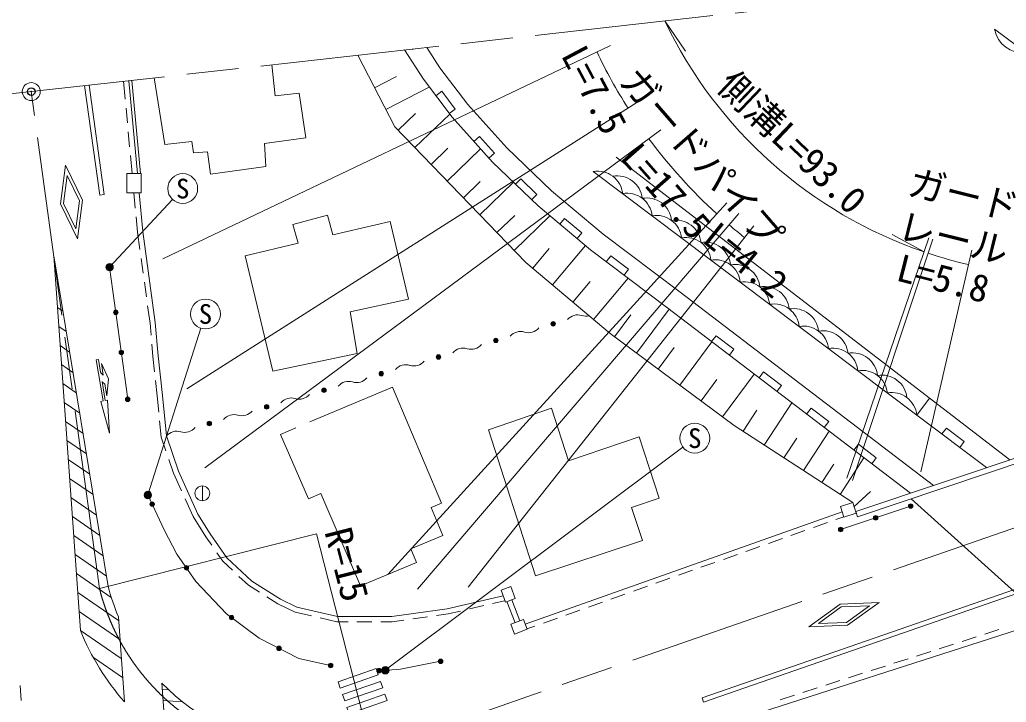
# Model space of a CAD drawing. Units: millimetres at full size, sheet at 1:1000; details may follow other scales. Extents: x 40000 to 680000, y 20000 to 380000.
# Drawn here: x 392926 to 459069, y 273772 to 319492 of the extents above; entities that cross this region are included whole.
import ezdxf
from ezdxf.enums import TextEntityAlignment as Align

# ---------------------------------------------------------------- set-up
doc = ezdxf.new("R2010")
doc.units = ezdxf.units.MM
doc.header["$LTSCALE"] = 1000
doc.header["$PDMODE"] = 32
doc.header["$PDSIZE"] = 500
doc.linetypes.add('CHAIN', pattern=[18.5, 12, -1.5, 3.5, -1.5])
for name, color, linetype, lineweight in [('M-BGD', 7, 'Continuous', 13), ('M-BMK', 2, 'CHAIN', 13), ('M-BMK-SRVR', 3, 'Continuous', 13), ('M-STR-HTXT', 7, 'Continuous', 13), ('M-STR-STR1', 1, 'Continuous', 13), ('M-STR-STRC', 7, 'Continuous', 13)]:
    doc.layers.add(name, color=color, linetype=linetype, lineweight=lineweight)
doc.layers.add('M-OTRS', color=6, linetype='Continuous')
doc.styles.add('ＭＳ ゴシック', font='')
doc.styles.get('ＭＳ ゴシック').set_extended_font_data('MS Gothic')

msp = doc.modelspace()

# ---------------------------------------------------------------- hatches: boundary and pattern name
at = {"layer": 'M-BGD'}
for points in [[(398799, 302920, -1), (399099, 302920, -1)], [(399215, 299888, -1), (399515, 299888, -1)], [(428545, 299083, -1), (428834, 299166, -0.41421), (428731, 298980, -0.41421)], [(424703, 297970, -1), (424992, 298053, -0.41421), (424889, 297867, -0.41421)], [(399584, 297208, -1), (399884, 297208, -1)], [(420861, 296856, -1), (421150, 296940, -0.41421), (421047, 296754, -0.41421)], [(417019, 295743, -1), (417308, 295827, -0.41421), (417205, 295641, -0.41421)], [(413177, 294630, -1), (413466, 294713, -0.41421), (413363, 294528, -0.41421)], [(400016, 294064, -1), (400316, 294064, -1)], [(409335, 293517, -1), (409624, 293600, -0.41421), (409521, 293414, -0.41421)], [(405494, 292404, -1), (405782, 292487, -0.41421), (405679, 292301, -0.41421)], [(401657, 287041, -1), (401957, 287041, -1)], [(452508, 286913, -1), (452808, 286913, -1)], [(450162, 286128, -1), (450462, 286128, -1)], [(447816, 285342, -1), (448116, 285342, -1)], [(403951, 282777, -1), (404251, 282777, -1)], [(406979, 279443, -1), (407279, 279443, -1)], [(410159, 277385, -1), (410459, 277385, -1)], [(420997, 276513, -1), (421297, 276513, -1)], [(413621, 276237, -1), (413921, 276237, -1)], [(416864, 275887, -1), (417164, 275887, -1)]]:
    msp.add_hatch(color=256, dxfattribs=at).paths.add_polyline_path(points)
at = {"layer": 'M-STR-HTXT'}
for points in [[(399199, 302926, -1), (398699, 302914, -1)], [(401742, 287772, -1), (401296, 287546, -0.41421), (401406, 287882, -0.41421)], [(417681, 275877, -1), (417187, 275953, -1)]]:
    msp.add_hatch(color=256, dxfattribs=at).paths.add_polyline_path(points)

# ---------------------------------------------------------------- linework, layer by layer
at = {"layer": 'M-BGD'}
for p, q in [((419240, 317492), (419300, 317531)), ((416722, 314926), (418176, 315681)), ((399890, 315368), (400001, 314171)), ((400238, 315406), (400812, 309190)), ((400437, 315429), (401013, 309190)), ((417477, 313472), (420385, 314982)), ((421220, 314707), (420821, 314405)), ((422125, 313510), (421220, 314707)), ((400056, 313573), (400148, 312578)), ((418298, 312089), (419463, 313214)), ((419423, 310924), (421752, 313174)), ((421726, 313209), (422125, 313510)), ((400203, 311980), (400295, 310985)), ((423751, 311671), (423380, 311336)), ((424756, 310557), (423751, 311671)), ((420503, 309806), (421622, 310886)), ((400350, 310387), (400461, 309190)), ((421583, 308688), (423820, 310848)), ((424385, 310222), (424756, 310557)), ((432908, 310285), (459303, 290008)), ((431381, 309325), (453068, 293013)), ((422674, 307558), (423803, 308649)), ((423765, 306429), (426023, 308611)), ((426515, 308831), (426168, 308471)), ((427595, 307790), (426515, 308831)), ((400581, 307890), (400675, 306879)), ((427248, 307430), (427595, 307790)), ((400730, 306281), (400823, 305270)), ((424923, 305230), (426122, 306388)), ((426081, 304032), (428478, 306348)), ((429459, 306180), (429139, 305796)), ((430610, 305218), (429459, 306180)), ((400823, 305270), (400985, 304098)), ((430290, 304834), (430610, 305218)), ((428635, 301734), (430848, 304367)), ((427318, 302840), (428425, 304157)), ((432550, 303681), (432249, 303282)), ((433747, 302778), (432550, 303681)), ((401067, 303504), (401203, 302513)), ((400166, 294064), (398949, 302920)), ((433446, 302379), (433747, 302778)), ((401285, 301919), (401421, 300928)), ((430016, 300573), (431176, 301954)), ((431396, 299413), (433717, 302174)), ((401503, 300334), (401665, 299162)), ((432811, 298254), (433901, 299724)), ((434281, 297165), (436460, 300104)), ((401665, 299162), (401735, 298352)), ((439617, 298326), (439314, 297929)), ((440810, 297417), (439617, 298326)), ((401786, 297754), (401857, 296944)), ((437182, 295014), (439332, 297915)), ((435731, 296089), (436807, 297540)), ((440507, 297020), (440810, 297417)), ((401857, 296944), (401966, 295916)), ((440045, 292892), (442167, 295755)), ((442799, 295902), (442496, 295504)), ((443992, 294993), (442799, 295902)), ((402030, 295320), (402140, 294292)), ((438613, 293953), (439674, 295384)), ((443689, 294595), (443992, 294993)), ((402140, 294292), (402246, 293212)), ((442845, 291001), (444687, 293835)), ((453068, 293013), (453930, 294136)), ((441428, 291922), (442349, 293339)), ((445980, 293477), (445677, 293080)), ((447173, 292568), (445980, 293477)), ((402305, 292615), (402412, 291536)), ((446870, 292170), (447173, 292568)), ((457752, 289489), (453068, 293013)), ((445481, 289287), (447194, 291923)), ((455056, 292143), (454756, 291743)), ((456255, 291241), (455056, 292143)), ((402412, 291536), (402727, 290610)), ((444163, 290144), (445019, 291462)), ((449162, 291053), (448859, 290655)), ((450355, 290144), (449162, 291053)), ((455954, 290842), (456255, 291241)), ((402921, 290042), (403236, 289117)), ((446707, 288490), (447504, 289716)), ((447933, 287693), (449527, 290145)), ((450052, 289746), (450355, 290144)), ((403236, 289117), (403775, 287935)), ((405170, 288268), (405170, 287268)), ((448859, 286867), (449960, 287899)), ((404024, 287389), (404563, 286206)), ((426807, 279012), (448072, 286536)), ((447966, 285342), (452658, 286913)), ((404563, 286206), (405412, 284860)), ((446134, 285479), (447076, 285813)), ((447642, 286013), (448177, 286202)), ((444625, 284946), (445568, 285279)), ((405412, 284860), (405808, 284286)), ((443117, 284412), (444060, 284745)), ((406149, 283792), (406545, 283218)), ((441609, 283878), (442551, 284212)), ((406545, 283218), (407187, 282616)), ((438592, 282811), (439535, 283144)), ((440100, 283345), (441043, 283678)), ((437083, 282277), (438026, 282611)), ((407624, 282206), (408265, 281604)), ((435575, 281743), (436518, 282077)), ((408265, 281604), (408995, 281145)), ((434067, 281210), (435009, 281543)), ((409503, 280826), (410233, 280367)), ((424629, 280382), (425461, 280576)), ((425591, 280513), (426134, 279102)), ((425918, 280638), (426460, 279227)), ((431050, 280142), (431993, 280476)), ((432558, 280676), (433501, 281010)), ((410233, 280367), (411385, 279815)), ((411385, 279815), (412491, 279554)), ((421655, 279688), (422487, 279882)), ((423071, 280019), (424045, 280246)), ((429542, 279609), (430484, 279942)), ((413075, 279417), (414181, 279156)), ((414181, 279156), (414937, 279158)), ((415537, 279161), (416537, 279164)), ((417137, 279166), (417893, 279169)), ((417893, 279169), (418685, 279278)), ((419279, 279360), (420270, 279497)), ((420864, 279579), (421655, 279688)), ((428033, 279075), (428976, 279409)), ((426933, 278686), (427468, 278875)), ((439683, 272161), (459886, 278639)), ((457627, 278334), (458579, 278640)), ((456103, 277846), (457056, 278151)), ((453056, 276869), (454009, 277174)), ((454580, 277357), (455532, 277663)), ((451533, 276380), (452485, 276686)), ((414268, 275142), (416819, 276026)), ((450009, 275892), (450961, 276197)), ((446962, 274915), (447914, 275220)), ((448485, 275403), (449438, 275709)), ((392947, 274892), (393018, 273894)), ((445438, 274426), (446391, 274732)), ((443915, 273938), (444867, 274243))]:
    msp.add_line(p, q, dxfattribs=at)
for points in [[(458290, 318853), (470948, 309471), (475908, 304526), (483520, 298117)], [(454184, 288294), (437201, 301236), (432040, 305131), (428582, 308020), (425591, 310901), (422959, 313816), (421095, 316281), (420221, 317634)], [(415585, 317117), (418075, 312320), (426857, 303228), (432512, 298476), (440818, 292318), (448772, 287148)], [(452637, 287776), (436385, 300161), (431200, 304073), (427680, 307015), (424621, 309961), (421918, 312955), (419988, 315507), (418721, 317466)], [(401940, 315596), (402651, 311140), (404474, 311326), (404575, 310570), (405514, 310653), (405725, 309141), (409426, 309657), (409342, 311196), (412116, 311573), (411668, 314570), (410062, 314403), (409831, 316476)], [(400933, 307890), (401171, 305310), (402013, 299201), (402205, 296978), (402488, 294328), (402756, 291610), (403562, 289246), (404872, 286373), (405704, 285053), (406812, 283447), (408480, 281882), (410402, 280674), (411502, 280147), (414221, 279506), (417869, 279519), (421591, 280033), (425339, 280907)], [(411440, 292152), (410405, 291699), (412279, 287400), (413117, 287765), (415766, 281561), (419523, 283124), (419139, 284048), (421284, 284940), (420501, 286823), (421212, 287119), (417926, 294871), (412382, 292561)], [(401519, 287659), (402609, 285325), (403468, 283691), (404735, 281863), (406792, 279695), (408972, 278064), (411647, 276706), (413771, 276237)], [(417014, 275887), (418446, 275981), (421147, 276513)]]:
    msp.add_lwpolyline(points, dxfattribs=at)
for points in [[(400101, 309190), (401061, 309190), (401061, 307890), (400101, 307890)], [(409896, 295953), (415558, 297137), (415090, 299935), (418993, 300776), (417761, 305985), (413917, 305076), (413554, 306408), (411243, 305778), (411583, 304532), (408047, 303687)], [(424345, 292024), (427504, 282236), (434682, 284601), (433947, 286819), (435802, 287434), (434462, 291557), (429726, 289935), (428573, 293462)], [(447960, 286894), (448772, 287148), (448995, 286432), (448184, 286179)], [(425202, 281281), (425859, 281522), (426152, 280724), (425495, 280483)], [(425851, 278993), (426691, 279316), (426942, 278663), (426102, 278340)], [(414268, 275142), (414415, 274716), (416967, 275600), (416819, 276026)], [(417116, 275170), (414564, 274286), (414712, 273861), (417263, 274745)], [(417412, 274314), (414861, 273430), (415008, 273005), (417559, 273889)]]:
    msp.add_lwpolyline(points, close=True, dxfattribs=at)
for centre, radius in [((398949, 302920), 150), ((399365, 299888), 150), ((428689, 299124), 150), ((424847, 298011), 150), ((399734, 297208), 150), ((421005, 296898), 150), ((417164, 295785), 150), ((413322, 294672), 150), ((400166, 294064), 150), ((409480, 293558), 150), ((405638, 292445), 150), ((405170, 287768), 500), ((401807, 287041), 150), ((452658, 286913), 150), ((450312, 286128), 150), ((447966, 285342), 150), ((404101, 282777), 150), ((407129, 279443), 150), ((410309, 277385), 150), ((421147, 276513), 150), ((413771, 276237), 150), ((417014, 275887), 150)]:
    msp.add_circle(centre, radius, dxfattribs=at)
for centre, radius, start, end in [((460165, 319177), 1902, 189.81099, 277.09836), ((431675, 307664), 1687, 6.06373, 100.03504), ((432983, 307351), 1687, 6.06373, 100.03504), ((433647, 306181), 1687, 6.06373, 100.03504), ((434955, 305868), 1687, 6.06373, 100.03504), ((435618, 304698), 1687, 6.06373, 100.03504), ((436926, 304385), 1687, 6.06373, 100.03504), ((437590, 303215), 1687, 6.06373, 100.03504), ((438898, 302902), 1687, 6.06373, 100.03504), ((439561, 301732), 1687, 6.06373, 100.03504), ((440869, 301419), 1687, 6.06373, 100.03504), ((441533, 300250), 1687, 6.06373, 100.03504), ((442841, 299936), 1687, 6.06373, 100.03504), ((443504, 298767), 1687, 6.06373, 100.03504), ((430341, 298814), 908, 72.76033, 139.5573), ((430880, 300549), 908, 252.76039, 283.73905), ((444812, 298454), 1687, 6.06373, 100.03504), ((445476, 297284), 1687, 6.06373, 100.03504), ((426499, 297700), 908, 72.76033, 139.5573), ((427038, 299435), 908, 252.76039, 319.55737), ((446784, 296971), 1687, 6.06373, 100.03504), ((423196, 298322), 908, 252.76039, 319.55737), ((422657, 296587), 908, 72.76033, 139.5573), ((447447, 295801), 1687, 6.06373, 100.03504), ((448755, 295488), 1687, 6.06373, 100.03504), ((418815, 295474), 908, 72.76033, 139.5573), ((419354, 297209), 908, 252.76039, 319.55737), ((449419, 294318), 1687, 6.06373, 100.03504), ((450727, 294005), 1687, 6.06373, 100.03504), ((414973, 294361), 908, 72.76033, 139.5573), ((415512, 296096), 908, 252.76039, 319.55737), ((411670, 294983), 908, 252.76039, 319.55737), ((451390, 292835), 1687, 6.06373, 100.03504), ((411131, 293248), 908, 72.76033, 139.5573), ((407289, 292134), 908, 72.76033, 139.5573), ((407828, 293869), 908, 252.76039, 319.55737), ((403447, 291021), 908, 72.76033, 139.5573), ((403986, 292756), 908, 252.76039, 319.55737)]:
    msp.add_arc(centre, radius, start, end, dxfattribs=at)
at = {"layer": 'M-BMK'}
for p, q in [((353933, 310245), (445336, 320433)), ((398274, 281384), (393700, 314678))]:
    msp.add_line(p, q, dxfattribs=at)
msp.add_lwpolyline([(416543, 270532), (503810, 300764), (505503, 301648)], dxfattribs=at)
msp.add_arc((412816, 285062), 15000, 194.19539, 284.38722, dxfattribs=at)
at = {"layer": 'M-BMK-SRVR'}
msp.add_circle((393700, 314678), 600, dxfattribs=at)
at = {"layer": 'M-OTRS'}
msp.add_point((393700, 314678), dxfattribs=at)
at = {"layer": 'M-STR-HTXT'}
for p, q in [((436175, 319412), (437562, 317387)), ((402518, 303485), (432533, 317756)), ((404128, 294757), (434552, 314104)), ((405327, 289470), (435918, 312115)), ((398949, 302920), (403173, 307451)), ((417595, 282322), (440330, 307225)), ((419585, 281345), (441139, 306510)), ((422985, 281490), (442146, 305680)), ((453564, 303937), (451409, 305113)), ((448380, 288791), (453888, 304883)), ((448765, 288619), (454138, 304798)), ((453332, 289211), (456761, 304062)), ((401519, 287659), (405074, 298827)), ((417434, 275915), (437385, 290863)), ((398274, 281384), (412816, 285062)), ((416543, 270532), (412816, 285062))]:
    msp.add_line(p, q, dxfattribs=at)
for centre in [(398949, 302920), (401519, 287659), (417434, 275915)]:
    msp.add_circle(centre, 250, dxfattribs=at)
for radius, start, end in [(30068, 205.56028, 251.10706), (35068, 205.42945, 212.45269), (35068, 216.51093, 227.6056), (35068, 229.42047, 231.61607), (30068, 251.62841, 256.99908)]:
    msp.add_arc((463300, 332385), radius, start, end, dxfattribs=at)
at = {"layer": 'M-STR-STR1'}
for p, q in [((448986, 286554), (489324, 300061)), ((449105, 286198), (489443, 299705)), ((452691, 287399), (461602, 279378)), ((448986, 286554), (449105, 286198))]:
    msp.add_line(p, q, dxfattribs=at)
at = {"layer": 'M-STR-STRC'}
for p, q in [((398287, 307736), (397279, 315077)), ((398584, 307777), (397577, 315110)), ((398287, 307736), (398584, 307777)), ((395212, 303671), (396997, 278568)), ((398855, 281531), (395212, 303671)), ((395458, 300213), (395822, 299964)), ((395548, 298940), (396047, 298599)), ((395639, 297667), (396271, 297234)), ((395729, 296393), (396496, 295869)), ((395820, 295120), (396720, 294504)), ((395910, 293847), (396945, 293140)), ((396001, 292574), (397170, 291775)), ((396092, 291300), (397394, 290410)), ((396182, 290027), (397619, 289045)), ((396273, 288754), (397844, 287680)), ((396363, 287481), (398068, 286315)), ((396454, 286207), (398293, 284950)), ((396544, 284934), (398517, 283585)), ((396635, 283661), (398742, 282220)), ((396725, 282388), (399065, 280788)), ((396816, 281114), (399556, 279241)), ((396906, 279841), (399646, 277968)), ((399538, 279489), (399942, 273807)), ((396997, 278568), (399737, 276695)), ((397864, 276763), (399827, 275421)), ((402460, 275056), (402730, 271253)), ((402490, 274635), (402910, 274611)), ((402543, 273881), (403835, 273805)), ((438771, 273788), (438673, 274071))]:
    msp.add_line(p, q, dxfattribs=at)
for points in [[(397133, 307395), (395987, 309740), (395653, 307151), (396799, 304806)], [(396935, 307362), (396100, 309053), (395850, 307184), (396686, 305493)], [(448434, 278934), (450551, 280461), (447943, 280352), (445826, 278825)], [(448368, 279123), (449893, 280234), (448008, 280163), (446484, 279053)]]:
    msp.add_lwpolyline(points, close=True, dxfattribs=at)
for points in [[(438673, 274071), (505360, 297173), (507128, 298097)], [(438771, 273788), (505479, 296897), (507253, 297823)], [(398446, 295260), (398657, 293977), (398805, 294001), (398940, 291794), (398361, 293928), (398509, 293953), (398054, 296716), (398202, 296740), (398344, 295880)], [(398529, 295679), (398399, 296468), (398873, 295432), (398756, 294297), (398626, 295087)]]:
    msp.add_lwpolyline(points, dxfattribs=at)
for centre in [(403855, 308182), (405378, 299780), (438185, 291462)]:
    msp.add_circle(centre, 1000, dxfattribs=at)
for centre, radius, start, end in [((398790, 296105), 500, 206.68724, 238.46024), ((399222, 295890), 1000, 219.03434, 233.39585), ((412816, 285062), 14400, 194.19539, 202.76997), ((412816, 285062), 17100, 202.3199, 221.16216), ((412816, 285062), 14400, 224.01421, 263.13661)]:
    msp.add_arc(centre, radius, start, end, dxfattribs=at)

# ---------------------------------------------------------------- texts
at = {"layer": 'M-STR-HTXT', "style": 'ＭＳ ゴシック'}
for s, rotation, p in [('L=7.5', 297.927, (432258, 315228)), ('L=17.5', 311.322, (436963, 308629)), ('L=4.2', 321.067, (442182, 304111)), ('L=5.8', 345.656, (455071, 303049))]:
    msp.add_text(s, height=1833, rotation=rotation, dxfattribs=at).set_placement(p, align=Align.TOP_CENTER)
for s, rotation, p in [('ガードパイプ', 311, (437544, 309307)), ('側溝L=93.0', 316.415, (443704, 310233)), ('ガード', 346, (455867, 306355)), ('レール', 346, (455170, 303437))]:
    msp.add_text(s, height=1833, rotation=rotation, dxfattribs=at).set_placement(p, align=Align.BOTTOM_CENTER)
msp.add_text('R=15', height=1833, rotation=284.387, dxfattribs=at).set_placement((412816, 285062), align=Align.BOTTOM_LEFT)
at = {"layer": 'M-STR-STRC', "style": 'ＭＳ ゴシック'}
for p in [(403855, 308182), (405378, 299780), (438185, 291462)]:
    msp.add_text('S', height=1320, dxfattribs=at).set_placement(p, align=Align.MIDDLE_CENTER)

doc.saveas('drawing.dxf')
